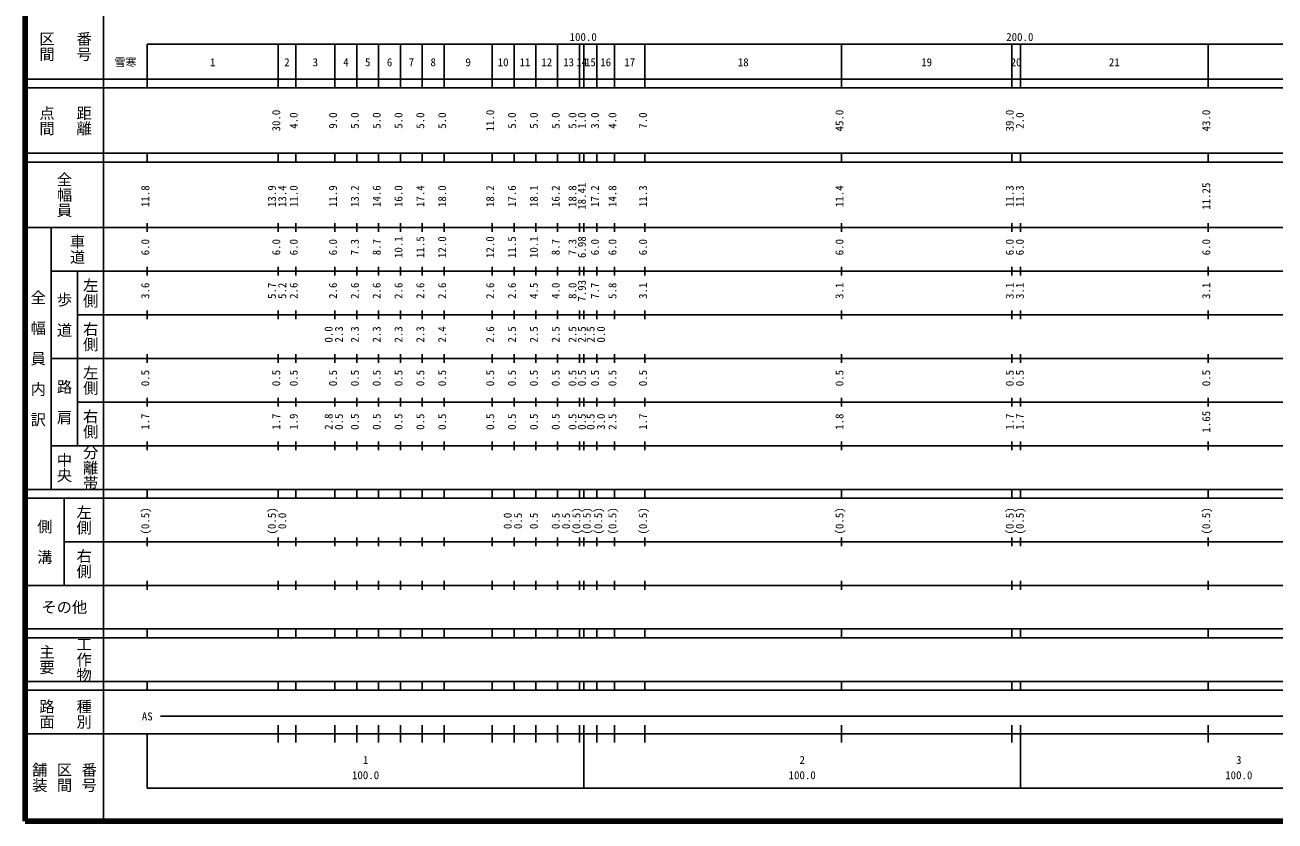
# Model space of a CAD drawing. Units: millimetres on the paper, enlarged 1000 times. Extents: x 40000 to 680000, y 20000 to 380000.
# Drawn here: x 40000 to 326296, y 20000 to 202409 of the extents above; entities that cross this region are included whole.
import ezdxf
from ezdxf.enums import TextEntityAlignment as Align

# ---------------------------------------------------------------- set-up
doc = ezdxf.new("R2010")
doc.units = ezdxf.units.MM
doc.header["$LTSCALE"] = 1000
doc.layers.add('M-TTL', color=2, linetype='Continuous', lineweight=140)
doc.layers.add('M-TTL-BAND', color=7, linetype='Continuous', lineweight=25)
doc.styles.add('@ＭＳ ゴシック', font='')
doc.styles.add('ＭＳ ゴシック', font='')
doc.styles.get('@ＭＳ ゴシック').set_extended_font_data('@MS Gothic')
doc.styles.get('ＭＳ ゴシック').set_extended_font_data('MS Gothic')

msp = doc.modelspace()

# ---------------------------------------------------------------- linework, layer by layer
at = {"layer": 'M-TTL'}
for p, q in [((40000, 380000), (40000, 20000)), ((40000, 20000), (680000, 20000))]:
    msp.add_line(p, q, dxfattribs=at)
at = {"layer": 'M-TTL-BAND'}
for p, q in [((58000, 370000), (58000, 20000)), ((68000, 198000), (579000, 198000)), ((68000, 198000), (68000, 188000)), ((98000, 188000), (98000, 198000)), ((102000, 188000), (102000, 198000)), ((111000, 188000), (111000, 198000)), ((116000, 188000), (116000, 198000)), ((121000, 188000), (121000, 198000)), ((126000, 188000), (126000, 198000)), ((131000, 188000), (131000, 198000)), ((136000, 188000), (136000, 198000)), ((147000, 188000), (147000, 198000)), ((152000, 188000), (152000, 198000)), ((157000, 188000), (157000, 198000)), ((162000, 188000), (162000, 198000)), ((167000, 188000), (167000, 198000)), ((168000, 188000), (168000, 198000)), ((171000, 188000), (171000, 198000)), ((175000, 188000), (175000, 198000)), ((182000, 188000), (182000, 198000)), ((227000, 188000), (227000, 198000)), ((266000, 188000), (266000, 198000)), ((268000, 188000), (268000, 198000)), ((311000, 188000), (311000, 198000)), ((40000, 190000), (579000, 190000)), ((40000, 188000), (579000, 188000)), ((40000, 173000), (579000, 173000)), ((68000, 171000), (68000, 173000)), ((98000, 171000), (98000, 173000)), ((102000, 171000), (102000, 173000)), ((111000, 171000), (111000, 173000)), ((116000, 171000), (116000, 173000)), ((121000, 171000), (121000, 173000)), ((126000, 171000), (126000, 173000)), ((131000, 171000), (131000, 173000)), ((136000, 171000), (136000, 173000)), ((147000, 171000), (147000, 173000)), ((152000, 171000), (152000, 173000)), ((157000, 171000), (157000, 173000)), ((162000, 171000), (162000, 173000)), ((167000, 171000), (167000, 173000)), ((168000, 171000), (168000, 173000)), ((171000, 171000), (171000, 173000)), ((175000, 171000), (175000, 173000)), ((182000, 171000), (182000, 173000)), ((227000, 171000), (227000, 173000)), ((266000, 171000), (266000, 173000)), ((268000, 171000), (268000, 173000)), ((311000, 171000), (311000, 173000)), ((40000, 171000), (579000, 171000)), ((40000, 156000), (579000, 156000)), ((46000, 96000), (46000, 156000)), ((68000, 155000), (68000, 157000)), ((98000, 155000), (98000, 157000)), ((102000, 155000), (102000, 157000)), ((111000, 155000), (111000, 157000)), ((116000, 155000), (116000, 157000)), ((121000, 155000), (121000, 157000)), ((126000, 155000), (126000, 157000)), ((131000, 155000), (131000, 157000)), ((136000, 155000), (136000, 157000)), ((147000, 155000), (147000, 157000)), ((152000, 155000), (152000, 157000)), ((157000, 155000), (157000, 157000)), ((162000, 155000), (162000, 157000)), ((167000, 155000), (167000, 157000)), ((168000, 155000), (168000, 157000)), ((171000, 155000), (171000, 157000)), ((175000, 155000), (175000, 157000)), ((182000, 155000), (182000, 157000)), ((227000, 155000), (227000, 157000)), ((266000, 155000), (266000, 157000)), ((268000, 155000), (268000, 157000)), ((311000, 155000), (311000, 157000)), ((68000, 145000), (68000, 147000)), ((98000, 145000), (98000, 147000)), ((102000, 145000), (102000, 147000)), ((111000, 145000), (111000, 147000)), ((116000, 145000), (116000, 147000)), ((121000, 145000), (121000, 147000)), ((126000, 145000), (126000, 147000)), ((131000, 145000), (131000, 147000)), ((136000, 145000), (136000, 147000)), ((147000, 145000), (147000, 147000)), ((152000, 145000), (152000, 147000)), ((157000, 145000), (157000, 147000)), ((162000, 145000), (162000, 147000)), ((167000, 145000), (167000, 147000)), ((168000, 145000), (168000, 147000)), ((171000, 145000), (171000, 147000)), ((175000, 145000), (175000, 147000)), ((182000, 145000), (182000, 147000)), ((227000, 145000), (227000, 147000)), ((266000, 145000), (266000, 147000)), ((268000, 145000), (268000, 147000)), ((311000, 145000), (311000, 147000)), ((46000, 146000), (579000, 146000)), ((52000, 146000), (52000, 106000)), ((52000, 136000), (579000, 136000)), ((68000, 135000), (68000, 137000)), ((98000, 135000), (98000, 137000)), ((102000, 135000), (102000, 137000)), ((111000, 135000), (111000, 137000)), ((116000, 135000), (116000, 137000)), ((121000, 135000), (121000, 137000)), ((126000, 135000), (126000, 137000)), ((131000, 135000), (131000, 137000)), ((136000, 135000), (136000, 137000)), ((147000, 135000), (147000, 137000)), ((152000, 135000), (152000, 137000)), ((157000, 135000), (157000, 137000)), ((162000, 135000), (162000, 137000)), ((167000, 135000), (167000, 137000)), ((168000, 135000), (168000, 137000)), ((171000, 135000), (171000, 137000)), ((175000, 135000), (175000, 137000)), ((182000, 135000), (182000, 137000)), ((227000, 135000), (227000, 137000)), ((266000, 135000), (266000, 137000)), ((268000, 135000), (268000, 137000)), ((311000, 135000), (311000, 137000)), ((46000, 126000), (579000, 126000)), ((68000, 125000), (68000, 127000)), ((98000, 125000), (98000, 127000)), ((102000, 125000), (102000, 127000)), ((111000, 125000), (111000, 127000)), ((116000, 125000), (116000, 127000)), ((121000, 125000), (121000, 127000)), ((126000, 125000), (126000, 127000)), ((131000, 125000), (131000, 127000)), ((136000, 125000), (136000, 127000)), ((147000, 125000), (147000, 127000)), ((152000, 125000), (152000, 127000)), ((157000, 125000), (157000, 127000)), ((162000, 125000), (162000, 127000)), ((167000, 125000), (167000, 127000)), ((168000, 125000), (168000, 127000)), ((171000, 125000), (171000, 127000)), ((175000, 125000), (175000, 127000)), ((182000, 125000), (182000, 127000)), ((227000, 125000), (227000, 127000)), ((266000, 125000), (266000, 127000)), ((268000, 125000), (268000, 127000)), ((311000, 125000), (311000, 127000)), ((52000, 116000), (579000, 116000)), ((68000, 115000), (68000, 117000)), ((98000, 115000), (98000, 117000)), ((102000, 115000), (102000, 117000)), ((111000, 115000), (111000, 117000)), ((116000, 115000), (116000, 117000)), ((121000, 115000), (121000, 117000)), ((126000, 115000), (126000, 117000)), ((131000, 115000), (131000, 117000)), ((136000, 115000), (136000, 117000)), ((147000, 115000), (147000, 117000)), ((152000, 115000), (152000, 117000)), ((157000, 115000), (157000, 117000)), ((162000, 115000), (162000, 117000)), ((167000, 115000), (167000, 117000)), ((168000, 115000), (168000, 117000)), ((171000, 115000), (171000, 117000)), ((175000, 115000), (175000, 117000)), ((182000, 115000), (182000, 117000)), ((227000, 115000), (227000, 117000)), ((266000, 115000), (266000, 117000)), ((268000, 115000), (268000, 117000)), ((311000, 115000), (311000, 117000)), ((46000, 106000), (579000, 106000)), ((68000, 105000), (68000, 107000)), ((98000, 105000), (98000, 107000)), ((102000, 105000), (102000, 107000)), ((111000, 105000), (111000, 107000)), ((116000, 105000), (116000, 107000)), ((121000, 105000), (121000, 107000)), ((126000, 105000), (126000, 107000)), ((131000, 105000), (131000, 107000)), ((136000, 105000), (136000, 107000)), ((147000, 105000), (147000, 107000)), ((152000, 105000), (152000, 107000)), ((157000, 105000), (157000, 107000)), ((162000, 105000), (162000, 107000)), ((167000, 105000), (167000, 107000)), ((168000, 105000), (168000, 107000)), ((171000, 105000), (171000, 107000)), ((175000, 105000), (175000, 107000)), ((182000, 105000), (182000, 107000)), ((227000, 105000), (227000, 107000)), ((266000, 105000), (266000, 107000)), ((268000, 105000), (268000, 107000)), ((311000, 105000), (311000, 107000)), ((40000, 96000), (579000, 96000)), ((68000, 94000), (68000, 96000)), ((98000, 94000), (98000, 96000)), ((102000, 94000), (102000, 96000)), ((111000, 94000), (111000, 96000)), ((116000, 94000), (116000, 96000)), ((121000, 94000), (121000, 96000)), ((126000, 94000), (126000, 96000)), ((131000, 94000), (131000, 96000)), ((136000, 94000), (136000, 96000)), ((147000, 94000), (147000, 96000)), ((152000, 94000), (152000, 96000)), ((157000, 94000), (157000, 96000)), ((162000, 94000), (162000, 96000)), ((167000, 94000), (167000, 96000)), ((168000, 94000), (168000, 96000)), ((171000, 94000), (171000, 96000)), ((175000, 94000), (175000, 96000)), ((182000, 94000), (182000, 96000)), ((227000, 94000), (227000, 96000)), ((266000, 94000), (266000, 96000)), ((268000, 94000), (268000, 96000)), ((311000, 94000), (311000, 96000)), ((40000, 94000), (579000, 94000)), ((49000, 94000), (49000, 74000)), ((49000, 84000), (579000, 84000)), ((68000, 83000), (68000, 85000)), ((98000, 83000), (98000, 85000)), ((102000, 83000), (102000, 85000)), ((111000, 83000), (111000, 85000)), ((116000, 83000), (116000, 85000)), ((121000, 83000), (121000, 85000)), ((126000, 83000), (126000, 85000)), ((131000, 83000), (131000, 85000)), ((136000, 83000), (136000, 85000)), ((147000, 83000), (147000, 85000)), ((152000, 83000), (152000, 85000)), ((157000, 83000), (157000, 85000)), ((162000, 83000), (162000, 85000)), ((167000, 83000), (167000, 85000)), ((168000, 83000), (168000, 85000)), ((171000, 83000), (171000, 85000)), ((175000, 83000), (175000, 85000)), ((182000, 83000), (182000, 85000)), ((227000, 83000), (227000, 85000)), ((266000, 83000), (266000, 85000)), ((268000, 83000), (268000, 85000)), ((311000, 83000), (311000, 85000)), ((68000, 73000), (68000, 75000)), ((98000, 73000), (98000, 75000)), ((102000, 73000), (102000, 75000)), ((111000, 73000), (111000, 75000)), ((116000, 73000), (116000, 75000)), ((121000, 73000), (121000, 75000)), ((126000, 73000), (126000, 75000)), ((131000, 73000), (131000, 75000)), ((136000, 73000), (136000, 75000)), ((147000, 73000), (147000, 75000)), ((152000, 73000), (152000, 75000)), ((157000, 73000), (157000, 75000)), ((162000, 73000), (162000, 75000)), ((167000, 73000), (167000, 75000)), ((168000, 73000), (168000, 75000)), ((171000, 73000), (171000, 75000)), ((175000, 73000), (175000, 75000)), ((182000, 73000), (182000, 75000)), ((227000, 73000), (227000, 75000)), ((266000, 73000), (266000, 75000)), ((268000, 73000), (268000, 75000)), ((311000, 73000), (311000, 75000)), ((40000, 74000), (579000, 74000)), ((40000, 64000), (579000, 64000)), ((68000, 62000), (68000, 64000)), ((98000, 62000), (98000, 64000)), ((102000, 62000), (102000, 64000)), ((111000, 62000), (111000, 64000)), ((116000, 62000), (116000, 64000)), ((121000, 62000), (121000, 64000)), ((126000, 62000), (126000, 64000)), ((131000, 62000), (131000, 64000)), ((136000, 62000), (136000, 64000)), ((147000, 62000), (147000, 64000)), ((152000, 62000), (152000, 64000)), ((157000, 62000), (157000, 64000)), ((162000, 62000), (162000, 64000)), ((167000, 62000), (167000, 64000)), ((168000, 62000), (168000, 64000)), ((171000, 62000), (171000, 64000)), ((175000, 62000), (175000, 64000)), ((182000, 62000), (182000, 64000)), ((227000, 62000), (227000, 64000)), ((266000, 62000), (266000, 64000)), ((268000, 62000), (268000, 64000)), ((311000, 62000), (311000, 64000)), ((40000, 62000), (579000, 62000)), ((40000, 52000), (579000, 52000)), ((68000, 50000), (68000, 52000)), ((98000, 50000), (98000, 52000)), ((102000, 50000), (102000, 52000)), ((111000, 50000), (111000, 52000)), ((116000, 50000), (116000, 52000)), ((121000, 50000), (121000, 52000)), ((126000, 50000), (126000, 52000)), ((131000, 50000), (131000, 52000)), ((136000, 50000), (136000, 52000)), ((147000, 50000), (147000, 52000)), ((152000, 50000), (152000, 52000)), ((157000, 50000), (157000, 52000)), ((162000, 50000), (162000, 52000)), ((167000, 50000), (167000, 52000)), ((168000, 50000), (168000, 52000)), ((171000, 50000), (171000, 52000)), ((175000, 50000), (175000, 52000)), ((182000, 50000), (182000, 52000)), ((227000, 50000), (227000, 52000)), ((266000, 50000), (266000, 52000)), ((268000, 50000), (268000, 52000)), ((311000, 50000), (311000, 52000)), ((40000, 50000), (579000, 50000)), ((71000, 44000), (565000, 44000)), ((98000, 38000), (98000, 42000)), ((102000, 38000), (102000, 42000)), ((111000, 38000), (111000, 42000)), ((116000, 38000), (116000, 42000)), ((121000, 38000), (121000, 42000)), ((126000, 38000), (126000, 42000)), ((131000, 38000), (131000, 42000)), ((136000, 38000), (136000, 42000)), ((147000, 38000), (147000, 42000)), ((152000, 38000), (152000, 42000)), ((157000, 38000), (157000, 42000)), ((162000, 38000), (162000, 42000)), ((167000, 38000), (167000, 42000)), ((168000, 27500), (168000, 42000)), ((171000, 38000), (171000, 42000)), ((175000, 38000), (175000, 42000)), ((182000, 38000), (182000, 42000)), ((227000, 38000), (227000, 42000)), ((266000, 38000), (266000, 42000)), ((268000, 27500), (268000, 42000)), ((311000, 38000), (311000, 42000)), ((40000, 40000), (579000, 40000)), ((68000, 40000), (68000, 27500)), ((68000, 27500), (579000, 27500))]:
    msp.add_line(p, q, dxfattribs=at)

# ---------------------------------------------------------------- texts
at = {"layer": 'M-TTL-BAND', "style": '@ＭＳ ゴシック'}
for s, p in [('区間', (45000, 197500)), ('番号', (53500, 197500)), ('点間', (45000, 180500)), ('距離', (53500, 180500)), ('全幅員', (49000, 163500)), ('車道', (52000, 151000)), ('左側', (55000, 141000)), ('全\u3000幅\u3000員\u3000内\u3000訳', (43000, 126000)), ('歩\u3000道', (49000, 136000)), ('右側', (55000, 131000)), ('左側', (55000, 121000)), ('路\u3000肩', (49000, 116000)), ('右側', (55000, 111000)), ('分離帯', (55000, 101000)), ('中央', (49000, 101000)), ('左側', (53500, 89000)), ('側\u3000溝', (44500, 84000)), ('右側', (53500, 79000)), ('主要', (45000, 57000)), ('工作物', (53500, 57000)), ('路面', (45000, 44500)), ('種別', (53500, 44500)), ('舗装', (43333, 30000)), ('区間', (49000, 30000)), ('番号', (54667, 30000))]:
    msp.add_text(s, height=2566, rotation=270, dxfattribs=at).set_placement(p, align=Align.MIDDLE_CENTER)
at = {"layer": 'M-TTL-BAND', "style": 'ＭＳ ゴシック'}
for s, p in [('100.0', (167844, 198195)), ('200.0', (267844, 198195)), ('雪寒', (63017, 192405)), ('1', (83000, 192405)), ('2', (100000, 192405)), ('3', (106500, 192405)), ('4', (113500, 192405)), ('5', (118500, 192405)), ('6', (123500, 192405)), ('7', (128500, 192405)), ('8', (133500, 192405)), ('9', (141500, 192405)), ('10', (149500, 192405)), ('11', (154500, 192405)), ('12', (159500, 192405)), ('13', (164500, 192405)), ('14', (167500, 192405)), ('15', (169500, 192405)), ('16', (173000, 192405)), ('17', (178500, 192405)), ('18', (204500, 192405)), ('19', (246500, 192405)), ('20', (267000, 192405)), ('21', (289500, 192405)), ('AS', (68000, 42500)), ('1', (118000, 32523)), ('2', (218000, 32523)), ('3', (318000, 32523)), ('100.0', (118000, 29033)), ('100.0', (218000, 29033)), ('100.0', (318000, 29033))]:
    msp.add_text(s, height=1833, dxfattribs=at).set_placement(p, align=Align.BOTTOM_CENTER)
for s, p in [('30.0', (99000, 180500)), ('4.0', (103000, 180500)), ('9.0', (112000, 180500)), ('5.0', (117000, 180500)), ('5.0', (122000, 180500)), ('5.0', (127000, 180500)), ('5.0', (132000, 180500)), ('5.0', (137000, 180500)), ('11.0', (148000, 180500)), ('5.0', (153000, 180500)), ('5.0', (158000, 180500)), ('5.0', (163000, 180500)), ('5.0', (166846, 180500)), ('1.0', (169000, 180500)), ('3.0', (172000, 180500)), ('4.0', (176000, 180500)), ('7.0', (183000, 180500)), ('45.0', (228000, 180500)), ('39.0', (267000, 180500)), ('2.0', (269304, 180500)), ('43.0', (312000, 180500)), ('18.41', (169000, 163174)), ('11.25', (312000, 163174)), ('11.8', (69000, 163174)), ('13.9', (98000, 163174)), ('13.4', (100370, 163174)), ('11.0', (103000, 163174)), ('11.9', (112000, 163174)), ('13.2', (117000, 163174)), ('14.6', (122000, 163174)), ('16.0', (127000, 163174)), ('17.4', (132000, 163174)), ('18.0', (137000, 163174)), ('18.2', (148000, 163174)), ('17.6', (153000, 163174)), ('18.1', (158000, 163174)), ('16.2', (163000, 163174)), ('18.8', (166846, 163174)), ('17.2', (172000, 163174)), ('14.8', (176000, 163174)), ('11.3', (183000, 163174)), ('11.4', (228000, 163174)), ('11.3', (267000, 163174)), ('11.3', (269304, 163174)), ('6.0', (69000, 151500)), ('6.0', (99000, 151500)), ('6.0', (103000, 151500)), ('6.0', (112000, 151500)), ('7.3', (117000, 151500)), ('8.7', (122000, 151500)), ('10.1', (127000, 151500)), ('11.5', (132000, 151500)), ('12.0', (137000, 151500)), ('12.0', (148000, 151500)), ('11.5', (153000, 151500)), ('10.1', (158000, 151500)), ('8.7', (163000, 151500)), ('7.3', (166846, 151500)), ('6.98', (169000, 151500)), ('6.0', (172000, 151500)), ('6.0', (176000, 151500)), ('6.0', (183000, 151500)), ('6.0', (228000, 151500)), ('6.0', (267000, 151500)), ('6.0', (269304, 151500)), ('6.0', (312000, 151500)), ('3.6', (69000, 141500)), ('5.7', (98000, 141500)), ('5.2', (100370, 141500)), ('2.6', (103000, 141500)), ('2.6', (112000, 141500)), ('2.6', (117000, 141500)), ('2.6', (122000, 141500)), ('2.6', (127000, 141500)), ('2.6', (132000, 141500)), ('2.6', (137000, 141500)), ('2.6', (148000, 141500)), ('2.6', (153000, 141500)), ('4.5', (158000, 141500)), ('4.0', (163000, 141500)), ('8.0', (166846, 141500)), ('7.93', (169000, 141500)), ('7.7', (172000, 141500)), ('5.8', (176000, 141500)), ('3.1', (183000, 141500)), ('3.1', (228000, 141500)), ('3.1', (267000, 141500)), ('3.1', (269304, 141500)), ('3.1', (312000, 141500)), ('0.0', (111000, 131500)), ('2.3', (113370, 131500)), ('2.3', (117000, 131500)), ('2.3', (122000, 131500)), ('2.3', (127000, 131500)), ('2.3', (132000, 131500)), ('2.4', (137000, 131500)), ('2.6', (148000, 131500)), ('2.5', (153000, 131500)), ('2.5', (158000, 131500)), ('2.5', (163000, 131500)), ('2.5', (166846, 131500)), ('2.5', (169000, 131500)), ('2.5', (171000, 131500)), ('0.0', (173370, 131500)), ('0.5', (69000, 121500)), ('0.5', (99000, 121500)), ('0.5', (103000, 121500)), ('0.5', (112000, 121500)), ('0.5', (117000, 121500)), ('0.5', (122000, 121500)), ('0.5', (127000, 121500)), ('0.5', (132000, 121500)), ('0.5', (137000, 121500)), ('0.5', (148000, 121500)), ('0.5', (153000, 121500)), ('0.5', (158000, 121500)), ('0.5', (163000, 121500)), ('0.5', (166846, 121500)), ('0.5', (169000, 121500)), ('0.5', (172000, 121500)), ('0.5', (176000, 121500)), ('0.5', (183000, 121500)), ('0.5', (228000, 121500)), ('0.5', (267000, 121500)), ('0.5', (269304, 121500)), ('0.5', (312000, 121500)), ('1.7', (69000, 111500)), ('1.7', (99000, 111500)), ('1.9', (103000, 111500)), ('2.8', (111000, 111500)), ('0.5', (113370, 111500)), ('0.5', (117000, 111500)), ('0.5', (122000, 111500)), ('0.5', (127000, 111500)), ('0.5', (132000, 111500)), ('0.5', (137000, 111500)), ('0.5', (148000, 111500)), ('0.5', (153000, 111500)), ('0.5', (158000, 111500)), ('0.5', (163000, 111500)), ('0.5', (166846, 111500)), ('0.5', (169000, 111500)), ('0.5', (171000, 111500)), ('3.0', (173370, 111500)), ('2.5', (176000, 111500)), ('1.7', (183000, 111500)), ('1.8', (228000, 111500)), ('1.7', (267000, 111500)), ('1.7', (269304, 111500)), ('1.65', (312000, 111500)), ('(0.5)', (69000, 88764)), ('(0.5)', (98000, 88764)), ('0.0', (100370, 88764)), ('0.0', (152000, 88764)), ('0.5', (154370, 88764)), ('0.5', (158000, 88764)), ('0.5', (163000, 88764)), ('0.5', (165373, 88764)), ('(0.5)', (167743, 88764)), ('(0.5)', (170120, 88764)), ('(0.5)', (172747, 88764)), ('(0.5)', (176000, 88764)), ('(0.5)', (183000, 88764)), ('(0.5)', (228000, 88764)), ('(0.5)', (267000, 88764)), ('(0.5)', (269304, 88764)), ('(0.5)', (312000, 88764))]:
    msp.add_text(s, height=1833, rotation=90, dxfattribs=at).set_placement(p, align=Align.BOTTOM_CENTER)
msp.add_text('その他', height=2566, dxfattribs=at).set_placement((49000, 69000), align=Align.MIDDLE_CENTER)

doc.saveas('drawing.dxf')
